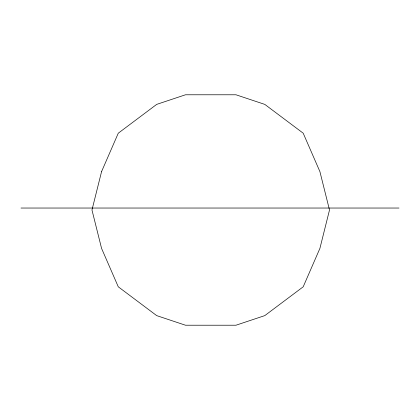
<?xml version="1.0" encoding="UTF-8"?>
<svg xmlns="http://www.w3.org/2000/svg" width="420" height="420" viewBox="0 0 420 420"><rect width="100%" height="100%" fill="white"/><g stroke="black" fill="none" stroke-linecap="round" stroke-linejoin="round"><path stroke-width="0.63" d="M21 208.037L399 208.037M101.572 171.596L91.97 210L101.572 248.404L118.277 286.808L156.686 315.614L185.488 325.217L235.988 325.217L264.789 315.614L303.198 286.808L319.904 248.404L329.506 210L319.904 171.596L303.198 133.192L264.789 104.386L235.988 94.784L185.488 94.784L156.686 104.386L118.277 133.192L101.572 171.596"/></g></svg>
